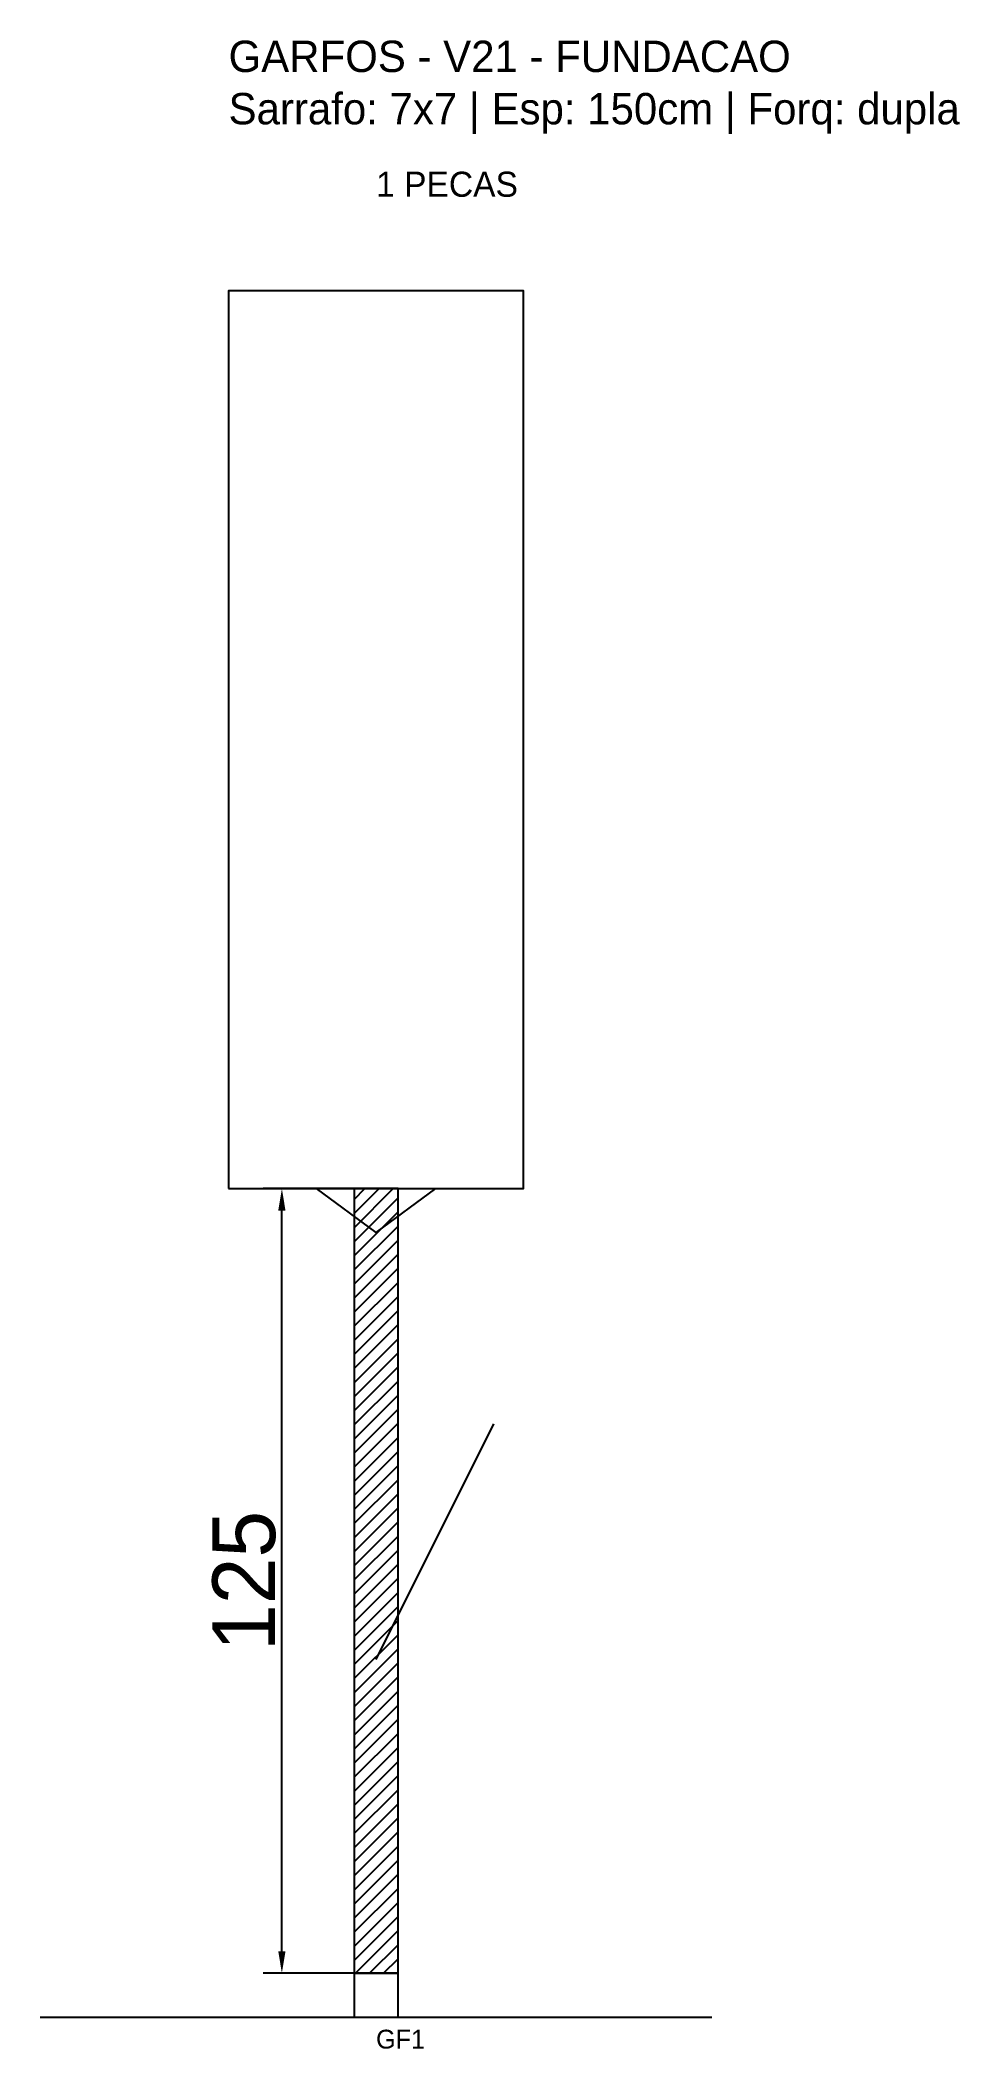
# Model space of a CAD drawing. Header units: metres. Extents: x -30 to 116, y -12 to 308.
import ezdxf

# ---------------------------------------------------------------- set-up
doc = ezdxf.new("R2010")
doc.units = ezdxf.units.M
for name, color, linetype in [('BARRA_ANCORAGEM', 1, 'Continuous'), ('COTA', 241, 'Continuous'), ('GARFOS OK', 3, 'Continuous'), ('NOME DA VIGA', 6, 'Continuous'), ('SARR_7x7', 40, 'Continuous'), ('VIGAS', 3, 'Continuous')]:
    doc.layers.add(name, color=color, linetype=linetype)
doc.dimstyles.new('EZ DXF', dxfattribs={"dimtxt": 10, "dimasz": 3.5, "dimexe": 3, "dimexo": 1.5, "dimgap": 1, "dimtad": 1, "dimdec": 1, "dimdsep": 46, "dimcen": 2.5, "dimazin": 3, "dimtfac": 1, "dimtmove": 0, "dimatfit": 3})

msp = doc.modelspace()

# ---------------------------------------------------------------- hatches: boundary and pattern name
at = {"layer": 'COTA'}
h = msp.add_hatch(dxfattribs=at)
h.set_pattern_fill('ANSI31', scale=0.5)
h.paths.add_polyline_path([(19.99, 0), (26.99, 0), (26.99, 125), (19.99, 125)])

# ---------------------------------------------------------------- linework, layer by layer
at = {"layer": 'BARRA_ANCORAGEM'}
msp.add_line((23.49, 50), (42.24, 87.5), dxfattribs=at)
at = {"layer": 'GARFOS OK'}
for p, q in [((23.49, 118), (13.99, 125)), ((13.99, 125), (32.99, 125)), ((23.49, 118), (32.99, 125))]:
    msp.add_line(p, q, dxfattribs=at)
at = {"layer": 'GARFOS OK', "linetype": 'CONTINUOUS'}
msp.add_line((-30, -7), (76.97, -7), dxfattribs=at)
at = {"layer": 'GARFOS OK'}
msp.add_lwpolyline([(19.99, 0), (26.99, 0), (26.99, 125), (19.99, 125), (19.99, 0)], dxfattribs=at)
at = {"layer": 'SARR_7x7'}
msp.add_lwpolyline([(19.99, -7), (26.99, -7), (26.99, 0), (19.99, 0), (19.99, -7)], dxfattribs=at)
at = {"layer": 'VIGAS'}
msp.add_lwpolyline([(0, 125), (46.97, 125), (46.97, 268), (0, 268), (0, 125)], dxfattribs=at)

# ---------------------------------------------------------------- texts
at = {"layer": 'NOME DA VIGA'}
for s, height, p in [('1 PECAS', 4, (23.49, 283)), ('GF1', 3, (23.49, -12))]:
    msp.add_text(s, height=height, dxfattribs=at).set_placement(p)
at = {"layer": 'NOME DA VIGA', "insert": (0, 293), "char_height": 5, "attachment_point": 7}
msp.add_mtext('GARFOS - V21 - FUNDACAO\\PSarrafo: 7x7 | Esp: 150cm | Forq: dupla', dxfattribs=at)

# ---------------------------------------------------------------- dimensions: what is measured, and where the dimension line sits
at = {"layer": 'COTA'}
msp.add_linear_dim(base=(8.49, 0), p1=(23.49, 0), p2=(23.49, 125), angle=90, dimstyle='EZ DXF', dxfattribs=at).render()

doc.saveas('drawing.dxf')
